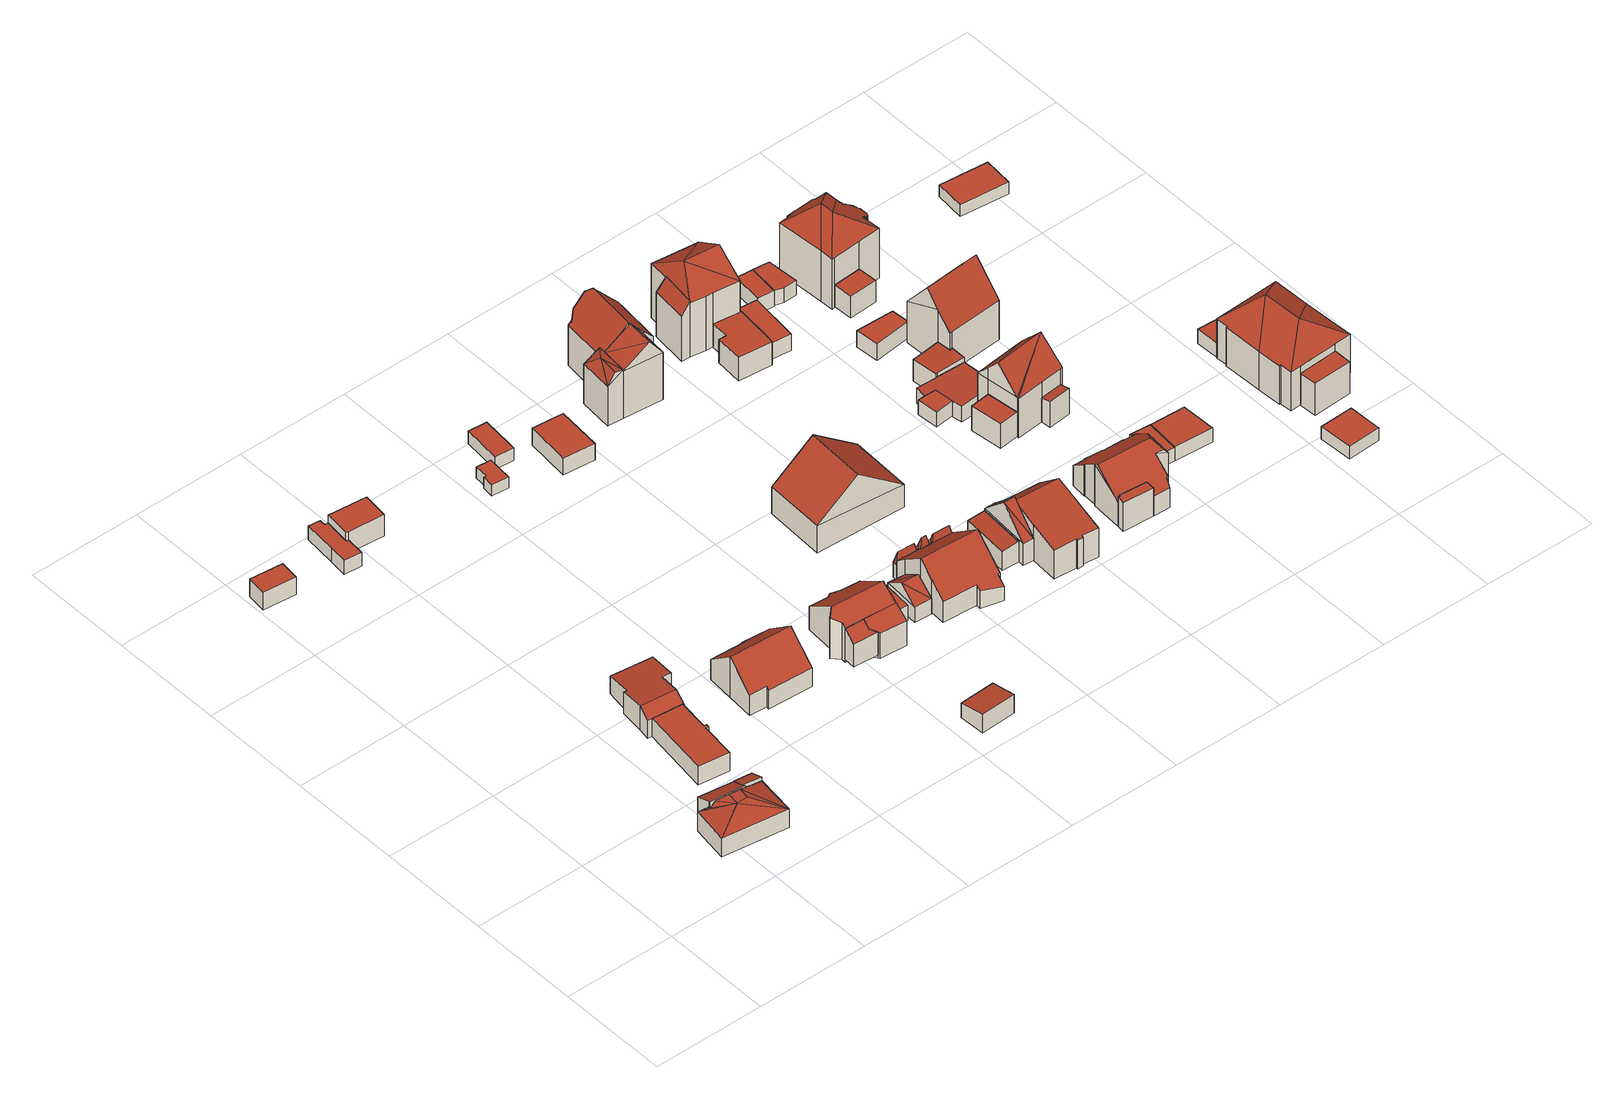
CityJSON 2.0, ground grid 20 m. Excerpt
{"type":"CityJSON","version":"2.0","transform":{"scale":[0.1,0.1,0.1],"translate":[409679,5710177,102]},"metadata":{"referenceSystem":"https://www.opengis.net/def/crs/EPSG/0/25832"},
"CityObjects":{
"building1":{"type":"Building","attributes":{"Gemeindeschluessel":"05978036","Geometrietyp2DReferenz":"3000","function":"31001_2460"},"children":["building1-1","building1-2","building1-3"]},
"building1-1":{"type":"BuildingPart","attributes":{"roofType":"2100","measuredHeight":4.41},"parents":["building1"],"geometry":[{"type":"MultiSurface","lod":"2","boundaries":[[[0,1,2,3,4]],[[5,0,4,6,7]],[[5,8,9,1,0]],[[4,3,10,6]],[[11,2,1,9]],[[11,10,3,2]],[[5,7,8]],[[7,6,10,11,9,8]]],"semantics":{"surfaces":[{"type":"WallSurface"},{"type":"RoofSurface"},{"type":"GroundSurface"},{"type":"ClosureSurface"}],"values":[0,0,1,2,0,3,0,3]}}]},
"building1-2":{"type":"BuildingPart","attributes":{"roofType":"2100","measuredHeight":4.92},"parents":["building1"],"geometry":[{"type":"MultiSurface","lod":"2","boundaries":[[[12,13,14,15,16]],[[13,7,6,14]],[[17,8,7,13,12,18,19]],[[20,21,15,14,6,10]],[[22,23,24,19,18]],[[22,21,20,24]],[[22,24,23]],[[12,16,22,18]],[[16,15,21,22]],[[9,8,17]],[[10,6,7,8,9,11]],[[24,11,9,17,19]],[[24,20,10,11]]],"semantics":{"surfaces":[{"type":"WallSurface"},{"type":"RoofSurface"},{"type":"GroundSurface"},{"type":"ClosureSurface"}],"values":[0,0,1,2,0,3,3,0,3,0,3,0,3]}}]},
"building1-3":{"type":"BuildingPart","attributes":{"roofType":"5000","measuredHeight":5.39},"parents":["building1"],"geometry":[{"type":"MultiSurface","lod":"2","boundaries":[[[25,26,27,28]],[[26,29,30,27]],[[29,16,15,30]],[[2,25,28,3]],[[16,29,22]],[[23,31,32]],[[22,31,23]],[[29,31,22]],[[31,29,26]],[[33,23,32]],[[33,11,23]],[[11,33,34]],[[23,11,24]],[[34,25,2]],[[33,25,34]],[[25,33,35]],[[31,25,35]],[[25,31,26]],[[35,33,32,31]],[[2,11,34]],[[28,27,30,15,21,20,10,3]],[[21,15,16,22]],[[20,21,22,24]],[[10,20,24,11]],[[3,10,11,2]],[[24,22,23]]],"semantics":{"surfaces":[{"type":"WallSurface"},{"type":"RoofSurface"},{"type":"GroundSurface"},{"type":"ClosureSurface"}],"values":[0,0,0,0,1,1,1,1,1,1,1,1,1,1,1,1,1,1,1,0,2,3,3,3,3,3]}}]},
"building2":{"type":"Building","attributes":{"Gemeindeschluessel":"05978036","Geometrietyp2DReferenz":"3000","function":"51009_1610","roofType":"1000","measuredHeight":3.51},"geometry":[{"type":"MultiSurface","lod":"2","boundaries":[[[36,37,38,39]],[[37,40,41,38]],[[40,42,43,41]],[[42,36,39,43]],[[42,40,37,36]],[[39,38,41,43]]],"semantics":{"surfaces":[{"type":"WallSurface"},{"type":"RoofSurface"},{"type":"GroundSurface"}],"values":[0,0,0,0,1,2]}}]},
"building3":{"type":"Building","attributes":{"Gemeindeschluessel":"05978036","Geometrietyp2DReferenz":"3000","function":"31001_2000","roofType":"1000","measuredHeight":3.6},"geometry":[{"type":"MultiSurface","lod":"2","boundaries":[[[44,45,46,47]],[[45,48,49,46]],[[48,50,51,49]],[[50,52,53,51]],[[52,54,55,53]],[[54,56,57,55]],[[56,58,59,57]],[[58,44,47,59]],[[58,56,54,52,50,48,45,44]],[[47,46,49,51,53,55,57,59]]],"semantics":{"surfaces":[{"type":"WallSurface"},{"type":"RoofSurface"},{"type":"GroundSurface"}],"values":[0,0,0,0,0,0,0,0,1,2]}}]},
"building4":{"type":"Building","attributes":{"Gemeindeschluessel":"05978036","Geometrietyp2DReferenz":"3000","function":"31001_2000","roofType":"3100","measuredHeight":4.8},"geometry":[{"type":"MultiSurface","lod":"2","boundaries":[[[60,61,62,55]],[[61,63,64,62]],[[63,65,66,64]],[[65,67,68,66]],[[67,69,70,68]],[[69,71,72,70]],[[71,73,74,72]],[[73,75,76,74]],[[75,77,78,76]],[[77,79,80,78]],[[79,81,57,80]],[[81,60,55,57]],[[77,75,73,71,69,67,65,63]],[[63,61,60,81,79,77]],[[55,62,64,66,68,70,72,74,76,78,80,57]]],"semantics":{"surfaces":[{"type":"WallSurface"},{"type":"RoofSurface"},{"type":"GroundSurface"}],"values":[0,0,0,0,0,0,0,0,0,0,0,0,1,1,2]}}]},
"building5":{"type":"Building","attributes":{"Gemeindeschluessel":"05978036","Geometrietyp2DReferenz":"3000","function":"31001_2460","roofType":"1000","measuredHeight":2.64},"geometry":[{"type":"MultiSurface","lod":"2","boundaries":[[[82,83,84,85]],[[83,86,87,84]],[[86,88,89,87]],[[88,90,91,89]],[[90,92,93,91]],[[92,94,95,93]],[[94,96,97,95]],[[96,98,99,97]],[[98,82,85,99]],[[98,96,94,92,90,88,86,83,82]],[[85,84,87,89,91,93,95,97,99]]],"semantics":{"surfaces":[{"type":"WallSurface"},{"type":"RoofSurface"},{"type":"GroundSurface"}],"values":[0,0,0,0,0,0,0,0,0,1,2]}}]},
"building6":{"type":"Building","attributes":{"Gemeindeschluessel":"05978036","Geometrietyp2DReferenz":"3000","function":"31001_1000","roofType":"1000","measuredHeight":4.27},"geometry":[{"type":"MultiSurface","lod":"2","boundaries":[[[100,101,102,103]],[[101,104,105,102]],[[104,106,107,105]],[[106,108,109,107]],[[108,100,103,109]],[[108,106,104,101,100]],[[103,102,105,107,109]]],"semantics":{"surfaces":[{"type":"WallSurface"},{"type":"RoofSurface"},{"type":"GroundSurface"}],"values":[0,0,0,0,0,1,2]}}]},
"building7":{"type":"Building","attributes":{"Gemeindeschluessel":"05978036","Geometrietyp2DReferenz":"3000","function":"31001_1000","roofType":"3100","measuredHeight":8.08},"geometry":[{"type":"MultiSurface","lod":"2","boundaries":[[[110,111,112,113]],[[111,114,115,112]],[[114,116,117,115]],[[116,118,119,117]],[[118,120,121,119]],[[120,122,123,121]],[[122,124,125,123]],[[124,126,127,125]],[[126,128,129,127]],[[128,110,113,129]],[[124,122,120,118,116,114]],[[114,111,110,128,126,124]],[[113,112,115,117,119,121,123,125,127,129]]],"semantics":{"surfaces":[{"type":"WallSurface"},{"type":"RoofSurface"},{"type":"GroundSurface"}],"values":[0,0,0,0,0,0,0,0,0,0,1,1,2]}}]},
"building8":{"type":"Building","attributes":{"Gemeindeschluessel":"05978036","Geometrietyp2DReferenz":"3000","function":"31001_2460","roofType":"2100","measuredHeight":3.69},"geometry":[{"type":"MultiSurface","lod":"2","boundaries":[[[130,131,132,133]],[[131,134,135,132]],[[134,136,137,135]],[[136,130,133,137]],[[136,134,131,130]],[[133,132,135,137]]],"semantics":{"surfaces":[{"type":"WallSurface"},{"type":"RoofSurface"},{"type":"GroundSurface"}],"values":[0,0,0,0,1,2]}}]},
"building9":{"type":"Building","attributes":{"Gemeindeschluessel":"05978036","Geometrietyp2DReferenz":"3000","function":"51009_1610","roofType":"2100","measuredHeight":6.07},"geometry":[{"type":"MultiSurface","lod":"2","boundaries":[[[138,139,140,141]],[[139,142,143,140]],[[142,144,145,143]],[[144,146,147,145]],[[146,148,149,147]],[[148,138,141,149]],[[148,146,144,142,139,138]],[[141,140,143,145,147,149]]],"semantics":{"surfaces":[{"type":"WallSurface"},{"type":"RoofSurface"},{"type":"GroundSurface"}],"values":[0,0,0,0,0,0,1,2]}}]},
"building10":{"type":"Building","attributes":{"Gemeindeschluessel":"05978036","Geometrietyp2DReferenz":"3000","function":"31001_1000"},"children":["building10-1","building10-2"]},
"building10-1":{"type":"BuildingPart","attributes":{"roofType":"2100","measuredHeight":7.92},"parents":["building10"],"geometry":[{"type":"MultiSurface","lod":"2","boundaries":[[[150,151,152,153]],[[151,154,155,152]],[[154,148,156,155]],[[148,146,157,156]],[[146,144,158,157]],[[144,142,159,158]],[[142,144,146,148,154,151,150,160,161,160]],[[162,163,162,153,152,155,156,157,158,159]],[[160,161,163,162]],[[150,153,162,160]],[[162,159,142,160]]],"semantics":{"surfaces":[{"type":"WallSurface"},{"type":"RoofSurface"},{"type":"GroundSurface"},{"type":"ClosureSurface"}],"values":[0,0,0,0,0,0,1,2,3,0,3]}}]},
"building10-2":{"type":"BuildingPart","attributes":{"roofType":"3100","measuredHeight":8.71},"parents":["building10"],"geometry":[{"type":"MultiSurface","lod":"2","boundaries":[[[139,164,159,142]],[[139,165,166,164]],[[165,167,168,166]],[[167,169,170,168]],[[169,171,172,170]],[[171,173,174,172]],[[173,175,176,174]],[[175,177,178,176]],[[177,179,180,178]],[[179,181,182,180]],[[181,183,184,182]],[[183,185,186,184]],[[185,187,163,186]],[[185,183,181,179,177,175,173,171,169]],[[169,167,165,139,142,160,188,187,185]],[[162,159,164,166,168,170,172,174,176,178,180,182,184,186,163]],[[142,159,162,160]],[[160,162,163,187,188]]],"semantics":{"surfaces":[{"type":"WallSurface"},{"type":"RoofSurface"},{"type":"GroundSurface"},{"type":"ClosureSurface"}],"values":[0,0,0,0,0,0,0,0,0,0,0,0,0,1,1,2,3,3]}}]},
"building11":{"type":"Building","attributes":{"Gemeindeschluessel":"05978036","Geometrietyp2DReferenz":"3000","function":"31001_9998","roofType":"1000","measuredHeight":2.21},"geometry":[{"type":"MultiSurface","lod":"2","boundaries":[[[189,190,191,192]],[[190,193,194,191]],[[193,195,196,194]],[[195,197,198,196]],[[197,199,200,198]],[[199,189,192,200]],[[199,197,195,193,190,189]],[[192,191,194,196,198,200]]],"semantics":{"surfaces":[{"type":"WallSurface"},{"type":"RoofSurface"},{"type":"GroundSurface"}],"values":[0,0,0,0,0,0,1,2]}}]},
"building12":{"type":"Building","attributes":{"Gemeindeschluessel":"05978036","Geometrietyp2DReferenz":"3000","function":"31001_2460","roofType":"1000","measuredHeight":2.57},"geometry":[{"type":"MultiSurface","lod":"2","boundaries":[[[201,202,203,204]],[[202,205,206,203]],[[205,207,208,206]],[[207,209,210,208]],[[209,201,204,210]],[[209,207,205,202,201]],[[204,203,206,208,210]]],"semantics":{"surfaces":[{"type":"WallSurface"},{"type":"RoofSurface"},{"type":"GroundSurface"}],"values":[0,0,0,0,0,1,2]}}]},
"building13":{"type":"Building","attributes":{"Gemeindeschluessel":"05978036","Geometrietyp2DReferenz":"3000","function":"31001_2460","roofType":"9999","measuredHeight":3},"geometry":[{"type":"MultiSurface","lod":"2","boundaries":[[[211,212,213,214,215]],[[215,214,216,217]],[[214,213,218,216]],[[213,212,219,218]],[[212,211,220,219]],[[211,215,217,220]],[[217,216,218,219,220]]],"semantics":{"surfaces":[{"type":"RoofSurface"},{"type":"WallSurface"},{"type":"GroundSurface"}],"values":[0,1,1,1,1,1,2]}}]},
"building14":{"type":"Building","attributes":{"Gemeindeschluessel":"05978036","Geometrietyp2DReferenz":"3000","function":"31001_2460","roofType":"5000","measuredHeight":5.41},"geometry":[{"type":"MultiSurface","lod":"2","boundaries":[[[221,222,223,224]],[[222,225,226,223]],[[225,227,228,226]],[[227,221,224,228]],[[222,229,225]],[[229,222,230]],[[230,227,229]],[[227,230,221]],[[227,225,229]],[[222,221,230]],[[224,223,226,228]]],"semantics":{"surfaces":[{"type":"WallSurface"},{"type":"RoofSurface"},{"type":"GroundSurface"}],"values":[0,0,0,0,1,1,1,1,0,0,2]}}]},
"building15":{"type":"Building","attributes":{"Gemeindeschluessel":"05978036","Geometrietyp2DReferenz":"3000","function":"31001_1000","roofType":"1000","measuredHeight":3.31},"geometry":[{"type":"MultiSurface","lod":"2","boundaries":[[[231,232,233,234]],[[232,235,236,233]],[[235,237,238,236]],[[237,231,234,238]],[[237,235,232,231]],[[234,233,236,238]]],"semantics":{"surfaces":[{"type":"WallSurface"},{"type":"RoofSurface"},{"type":"GroundSurface"}],"values":[0,0,0,0,1,2]}}]},
"building16":{"type":"Building","attributes":{"Gemeindeschluessel":"05978036","Geometrietyp2DReferenz":"3000","function":"31001_1000","roofType":"3100","measuredHeight":8.75},"geometry":[{"type":"MultiSurface","lod":"2","boundaries":[[[239,240,241,242]],[[240,243,244,241]],[[243,245,246,244]],[[245,247,248,246]],[[247,249,250,248]],[[249,251,252,250]],[[251,253,254,252]],[[253,255,256,254]],[[255,257,258,256]],[[257,259,260,258]],[[259,261,262,260]],[[261,263,264,262]],[[263,265,266,264]],[[265,267,268,266]],[[267,269,270,268]],[[269,271,272,270]],[[271,273,274,272]],[[273,275,276,274]],[[275,277,278,276]],[[277,239,242,278]],[[273,271,269,267,265,263,261,259,257]],[[257,255,253,251,249,247,245,243,240,239,277,275,273]],[[242,241,244,246,248,250,252,254,256,258,260,262,264,266,268,270,272,274,276,278]]],"semantics":{"surfaces":[{"type":"WallSurface"},{"type":"RoofSurface"},{"type":"GroundSurface"}],"values":[0,0,0,0,0,0,0,0,0,0,0,0,0,0,0,0,0,0,0,0,1,1,2]}}]},
"building17":{"type":"Building","attributes":{"Gemeindeschluessel":"05978036","Geometrietyp2DReferenz":"3000","function":"51009_1610","roofType":"5000","measuredHeight":5.59},"geometry":[{"type":"MultiSurface","lod":"2","boundaries":[[[279,280,281,282]],[[280,283,256,281]],[[283,284,254,256]],[[284,285,252,254]],[[285,286,250,252]],[[286,287,248,250]],[[287,288,246,248]],[[288,289,244,246]],[[289,290,241,244]],[[290,291,242,241]],[[291,292,278,242]],[[292,279,282,278]],[[293,294,292,291]],[[295,293,291,290]],[[296,295,290,289]],[[297,296,289,288]],[[298,297,288,287]],[[299,298,287,286]],[[300,299,286,285]],[[301,300,285,284]],[[302,301,284,283]],[[302,283,280]],[[294,293,295,296,297,298,299,300,301,302,280,279]],[[294,279,292]],[[282,281,256,254,252,250,248,246,244,241,242,278]]],"semantics":{"surfaces":[{"type":"WallSurface"},{"type":"RoofSurface"},{"type":"GroundSurface"}],"values":[0,0,0,0,0,0,0,0,0,0,0,0,1,1,1,1,1,1,1,1,1,1,1,1,2]}}]},
"building18":{"type":"Building","attributes":{"Gemeindeschluessel":"05978036","Geometrietyp2DReferenz":"3000","function":"31001_1000","roofType":"5000","measuredHeight":11.29},"geometry":[{"type":"MultiSurface","lod":"2","boundaries":[[[303,304,305,306]],[[304,307,308,305]],[[307,309,310,308]],[[309,311,312,310]],[[311,313,314,312]],[[313,303,306,314]],[[304,303,313,311,315,316]],[[316,315,309,307]],[[311,309,315]],[[307,304,316]],[[306,305,308,310,312,314]]],"semantics":{"surfaces":[{"type":"WallSurface"},{"type":"RoofSurface"},{"type":"GroundSurface"}],"values":[0,0,0,0,0,0,1,1,0,0,2]}}]},
"building19":{"type":"Building","attributes":{"Gemeindeschluessel":"05978036","Geometrietyp2DReferenz":"3000","function":"31001_2460","roofType":"2100","measuredHeight":4.09},"geometry":[{"type":"MultiSurface","lod":"2","boundaries":[[[317,318,319,320]],[[318,321,322,319]],[[321,323,324,322]],[[323,317,320,324]],[[323,321,318,317]],[[320,319,322,324]]],"semantics":{"surfaces":[{"type":"WallSurface"},{"type":"RoofSurface"},{"type":"GroundSurface"}],"values":[0,0,0,0,1,2]}}]},
"building20":{"type":"Building","attributes":{"Gemeindeschluessel":"05978036","Geometrietyp2DReferenz":"3000","function":"31001_1000"},"children":["building20-1","building20-2","building20-3"]},
"building20-1":{"type":"BuildingPart","attributes":{"roofType":"5000","measuredHeight":9.95},"parents":["building20"],"geometry":[{"type":"MultiSurface","lod":"2","boundaries":[[[325,326,327,328]],[[326,329,330,331,327]],[[332,325,328,333,334]],[[329,326,335]],[[325,332,336]],[[325,335,326]],[[335,325,336]],[[335,332,329]],[[332,335,336]],[[328,327,331,337,333]],[[334,338,339,330,329,332]],[[334,333,337,339,338]],[[339,337,331,330]]],"semantics":{"surfaces":[{"type":"WallSurface"},{"type":"RoofSurface"},{"type":"GroundSurface"},{"type":"ClosureSurface"}],"values":[0,0,0,1,0,1,1,1,1,2,0,3,3]}}]},
"building20-2":{"type":"BuildingPart","attributes":{"roofType":"3100","measuredHeight":12.69},"parents":["building20"],"geometry":[{"type":"MultiSurface","lod":"2","boundaries":[[[340,341,342,343]],[[341,334,333,342]],[[334,341,344]],[[344,340,345,346]],[[340,344,341]],[[338,344,346,347,348,349]],[[344,338,334]],[[343,342,333,337,350]],[[337,333,334,338,339]],[[351,339,338]],[[343,350,352,340]],[[350,337,339,351,352]],[[346,345,347]],[[349,351,338]],[[347,345,340,352,348]],[[348,352,351,349]]],"semantics":{"surfaces":[{"type":"WallSurface"},{"type":"RoofSurface"},{"type":"GroundSurface"},{"type":"ClosureSurface"}],"values":[0,0,0,1,1,1,1,2,3,0,3,3,0,0,3,3]}}]},
"building20-3":{"type":"BuildingPart","attributes":{"roofType":"3100","measuredHeight":12.94},"parents":["building20"],"geometry":[{"type":"MultiSurface","lod":"2","boundaries":[[[353,354,355,356]],[[354,357,340,343,355]],[[330,358,359,331]],[[358,360,361,359]],[[360,362,363,361]],[[362,364,365,363]],[[364,366,367,365]],[[366,368,369,367]],[[368,370,371,369]],[[370,353,356,371]],[[366,364,362,360,358,330,339,351,349,372]],[[372,347,345,357,354,353,370,368,366]],[[356,355,343,350,337,331,359,361,363,365,367,369,371]],[[348,347,372]],[[345,340,357]],[[350,343,340,352]],[[352,340,345,347,348]],[[349,348,372]],[[350,352,351,339,337]],[[351,352,348,349]],[[337,339,330,331]]],"semantics":{"surfaces":[{"type":"WallSurface"},{"type":"RoofSurface"},{"type":"GroundSurface"},{"type":"ClosureSurface"}],"values":[0,0,0,0,0,0,0,0,0,0,1,1,2,0,0,3,3,0,3,3,3]}}]},
"building21":{"type":"Building","attributes":{"Gemeindeschluessel":"05978036","Geometrietyp2DReferenz":"3000","function":"31001_1000"},"children":["building21-1","building21-2"]},
"building21-1":{"type":"BuildingPart","attributes":{"roofType":"3100","measuredHeight":9},"parents":["building21"],"geometry":[{"type":"MultiSurface","lod":"2","boundaries":[[[373,374,375,376,377]],[[378,379,380,381]],[[379,373,377,380]],[[373,379,382]],[[373,383,374]],[[383,373,382]],[[382,378,384,383]],[[378,382,379]],[[377,376,385,381,380]],[[375,374,386]],[[381,385,387,378]],[[385,376,375,386,387]],[[374,383,384,388,386]],[[387,388,384,378]],[[386,388,387]]],"semantics":{"surfaces":[{"type":"WallSurface"},{"type":"RoofSurface"},{"type":"GroundSurface"},{"type":"ClosureSurface"}],"values":[0,0,0,0,1,1,1,1,2,0,3,3,0,3,3]}}]},
"building21-2":{"type":"BuildingPart","attributes":{"roofType":"3100","measuredHeight":8.35},"parents":["building21"],"geometry":[{"type":"MultiSurface","lod":"2","boundaries":[[[389,390,391,392]],[[390,393,394,391]],[[393,395,396,394]],[[395,397,378,381,396]],[[375,398,399,376]],[[398,400,401,399]],[[400,402,403,401]],[[402,404,405,403]],[[404,389,392,405]],[[400,398,375,386,388]],[[388,384,397,395,393,390,389,404,402,400]],[[392,391,394,396,381,385,376,399,401,403,405]],[[384,378,397]],[[385,381,378,387]],[[387,378,384,388]],[[385,387,386,375,376]],[[386,387,388]]],"semantics":{"surfaces":[{"type":"WallSurface"},{"type":"RoofSurface"},{"type":"GroundSurface"},{"type":"ClosureSurface"}],"values":[0,0,0,0,0,0,0,0,0,1,1,2,0,3,3,3,3]}}]},
"building22":{"type":"Building","attributes":{"Gemeindeschluessel":"05978036","Geometrietyp2DReferenz":"3000","function":"51009_1610","roofType":"2100","measuredHeight":5.99},"geometry":[{"type":"MultiSurface","lod":"2","boundaries":[[[406,407,408,409]],[[407,410,411,408]],[[410,412,413,411]],[[412,414,415,413]],[[414,416,417,415]],[[416,406,409,417]],[[416,414,412,410,407,406]],[[409,408,411,413,415,417]]],"semantics":{"surfaces":[{"type":"WallSurface"},{"type":"RoofSurface"},{"type":"GroundSurface"}],"values":[0,0,0,0,0,0,1,2]}}]},
"building23":{"type":"Building","attributes":{"Gemeindeschluessel":"05978036","Geometrietyp2DReferenz":"3000","function":"31001_1000"},"children":["building23-1","building23-2","building23-3"]},
"building23-1":{"type":"BuildingPart","attributes":{"roofType":"5000","measuredHeight":14.03},"parents":["building23"],"geometry":[{"type":"MultiSurface","lod":"2","boundaries":[[[418,419,420,421,422]],[[419,423,424,420]],[[425,426,427,428]],[[426,429,430,427]],[[429,431,432,430]],[[431,433,434,435,432]],[[426,425,423,436]],[[436,433,437,438]],[[433,436,423,419,418]],[[429,436,438]],[[436,429,426]],[[431,437,433]],[[429,438,437,431]],[[421,420,424,428,427,430,432,435]],[[428,424,423,425]],[[422,434,433,418]],[[422,421,435,434]]],"semantics":{"surfaces":[{"type":"WallSurface"},{"type":"RoofSurface"},{"type":"GroundSurface"},{"type":"ClosureSurface"}],"values":[0,0,0,0,0,0,1,1,1,1,1,0,0,2,3,0,3]}}]},
"building23-2":{"type":"BuildingPart","attributes":{"roofType":"2100","measuredHeight":11.02},"parents":["building23"],"geometry":[{"type":"MultiSurface","lod":"2","boundaries":[[[439,440,425,428,441]],[[442,443,444,424,423]],[[443,439,441,444]],[[443,442,440,439]],[[441,428,424,444]],[[423,425,440,442]],[[423,424,428,425]]],"semantics":{"surfaces":[{"type":"WallSurface"},{"type":"RoofSurface"},{"type":"GroundSurface"},{"type":"ClosureSurface"}],"values":[0,0,0,1,2,0,3]}}]},
"building23-3":{"type":"BuildingPart","attributes":{"roofType":"1000","measuredHeight":4.68},"parents":["building23"],"geometry":[{"type":"MultiSurface","lod":"2","boundaries":[[[445,446,447,448]],[[446,422,421,447]],[[434,449,450,435]],[[449,451,452,450]],[[451,453,454,452]],[[453,455,456,454]],[[455,445,448,456]],[[455,453,451,449,434,422,446,445]],[[448,447,421,435,450,452,454,456]],[[435,421,422,434]]],"semantics":{"surfaces":[{"type":"WallSurface"},{"type":"RoofSurface"},{"type":"GroundSurface"},{"type":"ClosureSurface"}],"values":[0,0,0,0,0,0,0,1,2,3]}}]},
"building24":{"type":"Building","attributes":{"Gemeindeschluessel":"05978036","Geometrietyp2DReferenz":"3000","function":"51009_1610","roofType":"2100","measuredHeight":3.02},"geometry":[{"type":"MultiSurface","lod":"2","boundaries":[[[457,458,459,460]],[[458,461,462,459]],[[461,463,464,462]],[[463,465,466,464]],[[465,457,460,466]],[[465,463,461,458,457]],[[460,459,462,464,466]]],"semantics":{"surfaces":[{"type":"WallSurface"},{"type":"RoofSurface"},{"type":"GroundSurface"}],"values":[0,0,0,0,0,1,2]}}]},
"building25":{"type":"Building","attributes":{"Gemeindeschluessel":"05978036","Geometrietyp2DReferenz":"3000","function":"31001_1000","roofType":"5000","measuredHeight":8.71},"geometry":[{"type":"MultiSurface","lod":"2","boundaries":[[[467,468,469,470]],[[468,471,472,469]],[[471,473,474,472]],[[473,475,476,474]],[[475,477,417,476]],[[477,478,415,417]],[[478,479,413,415]],[[479,480,411,413]],[[480,481,408,411]],[[481,482,483,408]],[[482,484,485,483]],[[484,486,487,485]],[[486,488,489,487]],[[488,490,491,489]],[[490,492,493,491]],[[492,494,495,493]],[[494,496,497,495]],[[496,498,499,497]],[[498,500,501,499]],[[500,502,503,501]],[[502,504,505,503]],[[504,506,507,505]],[[506,508,509,507]],[[508,467,470,509]],[[467,510,511,512]],[[510,508,506,504,502,500,498,496,494,492,490,488,486,484,482,513,511]],[[473,471,468,512,511,513,481,480,479,478,477,475]],[[468,467,512]],[[482,481,513]],[[467,508,510]],[[470,469,472,474,476,417,415,413,411,408,483,485,487,489,491,493,495,497,499,501,503,505,507,509]]],"semantics":{"surfaces":[{"type":"WallSurface"},{"type":"RoofSurface"},{"type":"GroundSurface"}],"values":[0,0,0,0,0,0,0,0,0,0,0,0,0,0,0,0,0,0,0,0,0,0,0,0,1,1,1,0,0,0,2]}}]},
"building26":{"type":"Building","attributes":{"Gemeindeschluessel":"05978036","Geometrietyp2DReferenz":"3000","function":"31001_1000","roofType":"1000","measuredHeight":4.89},"geometry":[{"type":"MultiSurface","lod":"2","boundaries":[[[514,515,516,517]],[[515,518,519,516]],[[518,520,521,519]],[[520,514,517,521]],[[520,518,515,514]],[[517,516,519,521]]],"semantics":{"surfaces":[{"type":"WallSurface"},{"type":"RoofSurface"},{"type":"GroundSurface"}],"values":[0,0,0,0,1,2]}}]},
"building27":{"type":"Building","attributes":{"Gemeindeschluessel":"05978036","Geometrietyp2DReferenz":"3000","function":"31001_2460","roofType":"1000","measuredHeight":3.15},"geometry":[{"type":"MultiSurface","lod":"2","boundaries":[[[522,523,524,525]],[[523,526,527,524]],[[526,528,529,527]],[[528,530,531,529]],[[530,532,533,531]],[[532,534,535,533]],[[534,536,537,535]],[[536,522,525,537]],[[536,534,532,530,528,526,523,522]],[[525,524,527,529,531,533,535,537]]],"semantics":{"surfaces":[{"type":"WallSurface"},{"type":"RoofSurface"},{"type":"GroundSurface"}],"values":[0,0,0,0,0,0,0,0,1,2]}}]},
"building28":{"type":"Building","attributes":{"Gemeindeschluessel":"05978036","Geometrietyp2DReferenz":"3000","function":"31001_9998","roofType":"2100","measuredHeight":3.46},"geometry":[{"type":"MultiSurface","lod":"2","boundaries":[[[463,461,538,539]],[[461,540,541,538]],[[540,542,543,541]],[[542,544,545,543]],[[544,546,547,545]],[[546,548,549,547]],[[548,550,551,549]],[[550,552,553,551]],[[552,465,554,553]],[[465,463,539,554]],[[465,552,550,548,546,544,542,540,461,463]],[[539,538,541,543,545,547,549,551,553,554]]],"semantics":{"surfaces":[{"type":"WallSurface"},{"type":"RoofSurface"},{"type":"GroundSurface"}],"values":[0,0,0,0,0,0,0,0,0,0,1,2]}}]},
"building29":{"type":"Building","attributes":{"Gemeindeschluessel":"05978036","Geometrietyp2DReferenz":"3000","function":"31001_1000","roofType":"2100","measuredHeight":4.69},"geometry":[{"type":"MultiSurface","lod":"2","boundaries":[[[555,556,557,558]],[[556,559,560,557]],[[559,561,562,560]],[[561,563,564,562]],[[563,565,566,564]],[[565,567,568,566]],[[567,555,558,568]],[[567,565,563,561,559,556,555]],[[558,557,560,562,564,566,568]]],"semantics":{"surfaces":[{"type":"WallSurface"},{"type":"RoofSurface"},{"type":"GroundSurface"}],"values":[0,0,0,0,0,0,0,1,2]}}]},
"building30":{"type":"Building","attributes":{"Gemeindeschluessel":"05978036","Geometrietyp2DReferenz":"3000","function":"31001_1000"},"children":["building30-1","building30-2"]},
"building30-1":{"type":"BuildingPart","attributes":{"roofType":"2100","measuredHeight":5.04},"parents":["building30"],"geometry":[{"type":"MultiSurface","lod":"2","boundaries":[[[569,570,571,572]],[[570,573,574,571]],[[573,575,576,574]],[[575,573,570,569]],[[572,571,574,576]],[[572,576,575,569]]],"semantics":{"surfaces":[{"type":"WallSurface"},{"type":"RoofSurface"},{"type":"GroundSurface"},{"type":"ClosureSurface"}],"values":[0,0,0,1,2,3]}}]},
"building30-2":{"type":"BuildingPart","attributes":{"roofType":"5000","measuredHeight":12.2},"parents":["building30"],"geometry":[{"type":"MultiSurface","lod":"2","boundaries":[[[577,578,579,580]],[[578,581,551,579]],[[581,582,549,551]],[[582,583,584,549]],[[583,585,586,584]],[[585,587,569,572,586]],[[588,589,590,576,575]],[[589,577,580,590]],[[591,592,577]],[[591,577,589]],[[589,588,587,585,591]],[[592,591,583]],[[583,582,581,593,592]],[[577,592,593,578]],[[578,593,581]],[[583,591,585]],[[580,579,551,549,584,586,572,576,590]],[[575,569,587,588]],[[575,576,572,569]]],"semantics":{"surfaces":[{"type":"WallSurface"},{"type":"RoofSurface"},{"type":"GroundSurface"},{"type":"ClosureSurface"}],"values":[0,0,0,0,0,0,0,0,1,1,1,1,1,0,0,0,2,0,3]}}]},
"building31":{"type":"Building","attributes":{"Gemeindeschluessel":"05978036","Geometrietyp2DReferenz":"3000","function":"31001_2460","roofType":"1000","measuredHeight":3.15},"geometry":[{"type":"MultiSurface","lod":"2","boundaries":[[[594,595,596,597]],[[595,598,599,596]],[[598,600,601,599]],[[600,594,597,601]],[[600,598,595,594]],[[597,596,599,601]]],"semantics":{"surfaces":[{"type":"WallSurface"},{"type":"RoofSurface"},{"type":"GroundSurface"}],"values":[0,0,0,0,1,2]}}]},
"building32":{"type":"Building","attributes":{"Gemeindeschluessel":"05978036","Geometrietyp2DReferenz":"3000","function":"31001_2460","roofType":"1000","measuredHeight":2.77},"geometry":[{"type":"MultiSurface","lod":"2","boundaries":[[[602,603,604,605]],[[603,606,607,604]],[[606,608,609,607]],[[608,610,611,609]],[[610,612,613,611]],[[612,614,615,613]],[[614,602,605,615]],[[614,612,610,608,606,603,602]],[[605,604,607,609,611,613,615]]],"semantics":{"surfaces":[{"type":"WallSurface"},{"type":"RoofSurface"},{"type":"GroundSurface"}],"values":[0,0,0,0,0,0,0,1,2]}}]},
"building33":{"type":"Building","attributes":{"Gemeindeschluessel":"05978036","Geometrietyp2DReferenz":"3000","function":"31001_2460","roofType":"1000","measuredHeight":3.25},"geometry":[{"type":"MultiSurface","lod":"2","boundaries":[[[616,617,618,619]],[[617,620,621,618]],[[620,622,623,621]],[[622,616,619,623]],[[622,620,617,616]],[[619,618,621,623]]],"semantics":{"surfaces":[{"type":"WallSurface"},{"type":"RoofSurface"},{"type":"GroundSurface"}],"values":[0,0,0,0,1,2]}}]},
"building34":{"type":"Building","attributes":{"Gemeindeschluessel":"05978036","Geometrietyp2DReferenz":"3000","function":"51009_1611","roofType":"1000","measuredHeight":2.89},"geometry":[{"type":"MultiSurface","lod":"2","boundaries":[[[598,595,624,625]],[[595,626,627,624]],[[626,628,629,627]],[[628,630,631,629]],[[630,598,625,631]],[[630,628,626,595,598]],[[625,624,627,629,631]]],"semantics":{"surfaces":[{"type":"WallSurface"},{"type":"RoofSurface"},{"type":"GroundSurface"}],"values":[0,0,0,0,0,1,2]}}]},
"building35":{"type":"Building","attributes":{"Gemeindeschluessel":"05978036","Geometrietyp2DReferenz":"3000","function":"31001_2460","roofType":"1000","measuredHeight":2.81},"geometry":[{"type":"MultiSurface","lod":"2","boundaries":[[[632,633,613,615]],[[633,634,635,613]],[[634,636,637,635]],[[636,632,615,637]],[[636,634,633,632]],[[615,613,635,637]]],"semantics":{"surfaces":[{"type":"WallSurface"},{"type":"RoofSurface"},{"type":"GroundSurface"}],"values":[0,0,0,0,1,2]}}]},
"building36":{"type":"Building","attributes":{"Gemeindeschluessel":"05978036","Geometrietyp2DReferenz":"3000","function":"31001_2460","roofType":"1000","measuredHeight":4.26},"geometry":[{"type":"MultiSurface","lod":"2","boundaries":[[[638,639,640,641]],[[639,642,643,640]],[[642,644,645,643]],[[644,638,641,645]],[[644,642,639,638]],[[641,640,643,645]]],"semantics":{"surfaces":[{"type":"WallSurface"},{"type":"RoofSurface"},{"type":"GroundSurface"}],"values":[0,0,0,0,1,2]}}]},
"building37":{"type":"Building","attributes":{"Gemeindeschluessel":"05978036","Geometrietyp2DReferenz":"3000","function":"31001_1000","roofType":"5000","measuredHeight":13.82},"geometry":[{"type":"MultiSurface","lod":"2","boundaries":[[[646,647,648,649]],[[647,650,651,648]],[[650,652,653,651]],[[652,654,655,653]],[[654,656,657,655]],[[656,646,649,657]],[[658,659,650,647]],[[654,652,659,658,646,656]],[[647,646,658]],[[652,650,659]],[[649,648,651,653,655,657]]],"semantics":{"surfaces":[{"type":"WallSurface"},{"type":"RoofSurface"},{"type":"GroundSurface"}],"values":[0,0,0,0,0,0,1,1,0,0,2]}}]},
"building38":{"type":"Building","attributes":{"Gemeindeschluessel":"05978036","Geometrietyp2DReferenz":"3000","function":"31001_1000","roofType":"3200","measuredHeight":13.26},"geometry":[{"type":"MultiSurface","lod":"2","boundaries":[[[660,661,662,663]],[[661,664,665,662]],[[664,666,667,665]],[[666,668,669,667]],[[668,670,671,669]],[[670,672,673,671]],[[672,674,675,673]],[[674,676,677,675]],[[676,678,679,677]],[[678,680,681,679]],[[680,682,683,681]],[[682,684,685,683]],[[684,686,687,685]],[[686,688,689,687]],[[688,690,691,689]],[[690,692,693,691]],[[692,694,695,693]],[[694,696,697,695]],[[696,698,699,697]],[[698,700,701,699]],[[700,702,703,701]],[[702,704,705,703]],[[704,706,707,705]],[[706,708,709,707]],[[708,710,711,709]],[[710,712,713,711]],[[712,714,715,713]],[[714,716,717,715]],[[716,718,719,717]],[[718,720,721,719]],[[720,722,723,721]],[[722,724,725,723]],[[724,726,727,725]],[[726,728,729,727]],[[728,730,731,729]],[[730,732,733,731]],[[732,734,735,733]],[[734,736,737,735]],[[736,738,739,737]],[[738,740,741,739]],[[740,742,743,741]],[[742,744,745,743]],[[744,660,663,745]],[[740,738,736,734,732,730,746]],[[726,724,722,720,747]],[[728,726,747,746]],[[730,728,746]],[[720,718,716,714,712,710,708,706,704,702,700,698,696,694,692,690,688,686,684,682,680,678,676,674,672,670,668,666,664,661,660,744,742,747]],[[742,740,746,747]],[[663,662,665,667,669,671,673,675,677,679,681,683,685,687,689,691,693,695,697,699,701,703,705,707,709,711,713,715,717,719,721,723,725,727,729,731,733,735,737,739,741,743,745]]],"semantics":{"surfaces":[{"type":"WallSurface"},{"type":"RoofSurface"},{"type":"GroundSurface"}],"values":[0,0,0,0,0,0,0,0,0,0,0,0,0,0,0,0,0,0,0,0,0,0,0,0,0,0,0,0,0,0,0,0,0,0,0,0,0,0,0,0,0,0,0,1,1,1,1,1,1,2]}}]},
"building39":{"type":"Building","attributes":{"Gemeindeschluessel":"05978036","Geometrietyp2DReferenz":"3000","function":"31001_2460","roofType":"1000","measuredHeight":2.58},"geometry":[{"type":"MultiSurface","lod":"2","boundaries":[[[748,749,750,751]],[[749,752,753,750]],[[752,754,755,753]],[[754,748,751,755]],[[754,752,749,748]],[[751,750,753,755]]],"semantics":{"surfaces":[{"type":"WallSurface"},{"type":"RoofSurface"},{"type":"GroundSurface"}],"values":[0,0,0,0,1,2]}}]},
"building40":{"type":"Building","attributes":{"Gemeindeschluessel":"05978036","Geometrietyp2DReferenz":"3000","function":"31001_1000"},"children":["building40-1","building40-2"]},
"building40-1":{"type":"BuildingPart","attributes":{"roofType":"3200","measuredHeight":11.56},"parents":["building40"],"geometry":[{"type":"MultiSurface","lod":"2","boundaries":[[[756,757,758,759]],[[757,760,761,758]],[[760,762,763,761]],[[762,764,765,763]],[[764,766,767,765]],[[766,768,769,767]],[[768,770,769]],[[771,772,773]],[[771,774,775,772]],[[774,776,777,775]],[[776,778,779,777]],[[778,780,781,779]],[[780,782,783,781]],[[782,784,785,783]],[[784,756,759,785]],[[774,771,768,766,786]],[[762,760,757,756,787]],[[766,764,786]],[[764,762,787,786]],[[780,778,776,774,786,787]],[[756,784,782,780,787]],[[759,758,761,763,765,767,769,772,775,777,779,781,783,785]],[[773,770,768,771]],[[773,772,769,770]]],"semantics":{"surfaces":[{"type":"WallSurface"},{"type":"RoofSurface"},{"type":"GroundSurface"},{"type":"ClosureSurface"}],"values":[0,0,0,0,0,0,0,0,0,0,0,0,0,0,0,1,1,1,1,1,1,2,0,3]}}]},
"building40-2":{"type":"BuildingPart","attributes":{"roofType":"1000","measuredHeight":6.31},"parents":["building40"],"geometry":[{"type":"MultiSurface","lod":"2","boundaries":[[[770,788,789,769]],[[788,790,791,789]],[[790,773,772,791]],[[773,790,788,770]],[[769,789,791,772]],[[769,772,773,770]]],"semantics":{"surfaces":[{"type":"WallSurface"},{"type":"RoofSurface"},{"type":"GroundSurface"},{"type":"ClosureSurface"}],"values":[0,0,0,1,2,3]}}]},
"building41":{"type":"Building","attributes":{"Gemeindeschluessel":"05978036","Geometrietyp2DReferenz":"3000","function":"31001_2460","roofType":"1000","measuredHeight":2.79},"geometry":[{"type":"MultiSurface","lod":"2","boundaries":[[[792,793,794,758]],[[793,795,796,794]],[[795,797,761,796]],[[797,792,758,761]],[[797,795,793,792]],[[758,794,796,761]]],"semantics":{"surfaces":[{"type":"WallSurface"},{"type":"RoofSurface"},{"type":"GroundSurface"}],"values":[0,0,0,0,1,2]}}]},
"building42":{"type":"Building","attributes":{"Gemeindeschluessel":"05978036","Geometrietyp2DReferenz":"3000","function":"31001_2460","roofType":"1000","measuredHeight":2.23},"geometry":[{"type":"MultiSurface","lod":"2","boundaries":[[[798,799,800,801]],[[799,802,803,800]],[[802,804,805,803]],[[804,798,801,805]],[[804,802,799,798]],[[801,800,803,805]]],"semantics":{"surfaces":[{"type":"WallSurface"},{"type":"RoofSurface"},{"type":"GroundSurface"}],"values":[0,0,0,0,1,2]}}]}
},
"vertices":[
[271,136,74],[271,113,83],[271,113,76],[271,113,39],[271,136,39],[240,140,74],[240,140,39],[240,140,73],[238,126,80],[237,118,83],[237,118,39],[237,118,76],
[175,120,87],[179,149,73],[179,149,39],[175,120,39],[175,120,76],[237,118,84],[175,117,88],[237,111,87],[237,111,39],[175,117,39],[175,117,76],[184,117,84],[237,111,76],
[261,40,76],[145,56,76],[145,56,39],[261,40,39],[155,122,76],[155,122,39],[200,85,92],[203,108,92],[223,105,93],[271,113,74],[220,85,93],
[9,956,45],[67,950,45],[67,950,10],[9,956,10],[63,915,45],[63,915,10],[5,921,45],[5,921,10],
[292,261,71],[291,255,71],[291,255,35],[292,261,35],[286,256,71],[286,256,35],[278,193,71],[278,193,35],[223,200,71],[223,200,35],[240,323,71],[240,323,35],[294,317,71],[294,317,35],[287,261,71],[287,261,35],
[240,323,70],[233,324,70],[233,324,35],[236,345,83],[236,345,35],[241,388,77],[241,388,35],[247,388,77],[247,388,35],[254,433,70],[254,433,35],[328,424,70],[328,424,35],[321,374,77],[321,374,35],[305,376,77],[305,376,35],[299,337,83],[299,337,35],[296,316,70],[296,316,35],[294,317,70],
[147,905,34],[150,937,34],[150,937,7],[147,905,7],[156,996,34],[156,996,7],[177,994,34],[177,994,7],[176,983,34],[176,983,7],[182,982,34],[182,982,7],[177,936,34],[177,936,7],[181,935,34],[181,935,7],[178,902,34],[178,902,7],
[177,936,50],[182,982,50],[182,982,8],[177,936,8],[250,975,50],[250,975,8],[245,929,50],[245,929,8],[181,935,50],[181,935,8],
[444,359,74],[494,355,74],[494,355,38],[444,359,38],[490,303,119],[490,303,38],[486,250,75],[486,250,38],[406,255,74],[406,255,38],[407,260,78],[407,260,38],[376,262,78],[376,262,38],[379,310,119],[379,310,38],[383,358,78],[383,358,38],[444,354,79],[444,354,38],
[602,3,85],[600,49,77],[600,49,48],[602,3,48],[663,51,78],[663,51,48],[665,6,85],[665,6,48],
[560,243,82],[561,264,98],[561,264,37],[560,243,37],[595,262,98],[595,262,37],[594,249,88],[594,249,37],[595,249,88],[595,249,37],[604,240,82],[604,240,37],
[653,233,80],[606,237,80],[606,237,31],[653,233,31],[606,238,81],[606,238,31],[604,240,31],[595,249,31],[594,249,31],[595,262,31],[654,258,98],[655,274,110],[654,258,31],[655,274,31],
[561,264,31],[562,272,103],[562,272,31],[550,285,111],[550,285,31],[562,296,118],[562,296,31],[564,297,117],[564,297,31],[568,352,77],[568,352,31],[602,349,77],[602,349,31],[615,361,68],[615,361,31],[626,348,77],[626,348,31],[660,345,77],[660,345,31],[659,335,84],[659,335,31],[656,289,118],[656,289,31],[655,274,108],[654,261,100],
[416,887,36],[418,908,36],[418,908,14],[416,887,14],[422,907,36],[422,907,14],[424,931,36],[424,931,14],[450,929,36],[450,929,14],[446,884,36],[446,884,14],
[458,928,38],[464,996,38],[464,996,13],[458,928,13],[497,993,38],[497,993,13],[492,938,38],[492,938,13],[491,925,38],[491,925,13],
[689,272,62],[693,322,62],[694,333,62],[659,335,62],[655,274,62],[659,335,32],[655,274,32],[694,333,32],[693,322,32],[689,272,32],
[688,256,70],[693,322,70],[693,322,40],[688,256,40],[724,319,70],[724,319,40],[719,254,70],[719,254,40],[721,286,94],[691,288,94],
[534,934,45],[589,929,45],[589,929,12],[534,934,12],[582,849,45],[582,849,12],[526,855,45],[526,855,12],
[764,337,82],[764,341,79],[764,341,43],[764,337,43],[767,341,79],[767,341,43],[767,334,84],[767,334,43],[786,333,84],[786,333,43],[787,339,79],[787,339,43],[790,339,79],[790,339,43],[790,335,82],[790,335,43],[828,332,82],[828,332,43],[825,274,130],[825,274,43],[821,219,84],[821,219,43],[817,219,84],[817,219,43],[816,204,71],[816,204,43],[778,214,78],[778,214,43],[779,222,84],[779,222,43],[717,226,84],[717,226,43],[719,254,107],[719,254,43],[721,281,130],[721,281,43],[724,319,99],[724,319,43],[725,339,82],[725,339,43],
[726,348,73],[829,341,73],[829,341,43],[726,348,43],[828,332,73],[790,335,73],[790,339,73],[787,339,73],[786,333,73],[767,334,73],[767,341,73],[764,341,73],[764,337,73],[725,339,73],[760,341,94],[730,343,94],[762,343,84],[769,343,84],[772,339,99],[781,339,99],[785,342,84],[792,341,84],[794,339,94],[824,337,94],
[845,567,83],[841,457,82],[841,457,37],[845,567,37],[680,465,90],[680,465,37],[685,573,90],[685,573,37],[762,569,148],[762,569,37],[763,571,148],[763,571,37],[761,569,150],[756,461,150],
[883,250,88],[853,252,84],[853,252,47],[883,250,47],[859,336,84],[859,336,47],[889,333,88],[889,333,47],
[643,892,91],[649,952,91],[649,952,13],[643,892,13],[677,949,109],[677,949,92],[677,949,13],[671,890,109],[671,890,13],[671,890,106],[661,928,112],[657,891,112],[676,939,13],[676,939,106],[676,939,92],
[747,932,106],[742,883,106],[742,883,13],[747,932,13],[718,885,140],[728,934,133],[723,934,140],[723,934,139],[720,934,137],[709,936,130],[720,934,13],[689,938,106],[720,934,106],
[772,1007,92],[764,930,92],[764,930,13],[772,1007,13],[747,932,111],[686,1030,92],[686,1030,13],[692,1029,99],[692,1029,13],[702,1038,109],[702,1038,13],[723,1036,133],[723,1036,13],[730,1026,142],[730,1026,13],[730,1025,141],[730,1025,13],[773,1021,92],[773,1021,13],[720,934,142],
[889,333,92],[908,332,92],[908,332,88],[908,332,49],[889,333,49],[901,237,92],[882,238,92],[882,238,49],[901,237,49],[886,286,139],[905,284,139],[904,275,130],[905,284,49],[908,328,92],[905,284,92],[905,284,133],
[948,180,105],[938,181,105],[938,181,49],[948,180,49],[938,184,106],[938,184,49],[898,187,105],[898,187,49],[901,237,119],[988,326,88],[988,326,49],[985,278,133],[985,278,49],[978,181,106],[978,181,49],[949,184,106],[949,184,49],
[1039,197,108],[1040,209,112],[1040,209,52],[1039,197,52],[1043,208,112],[1043,208,52],[1043,210,112],[1043,210,52],[1092,206,112],[1092,206,52],[1094,193,108],[1094,193,52],
[869,919,123],[857,920,123],[857,920,16],[869,919,16],[869,919,62],[830,924,123],[830,924,16],[838,988,123],[842,1026,123],[842,1026,16],[838,988,16],[925,1016,123],[925,1016,16],[918,934,123],[918,934,16],[916,913,123],[916,913,62],[916,913,16],[858,972,156],[918,934,136],[921,965,156],
[821,990,104],[838,988,126],[821,990,16],[830,924,126],[814,925,104],[814,925,16],
[854,888,62],[867,887,62],[867,887,16],[854,888,16],[918,913,62],[918,913,16],[911,844,62],[911,844,16],[909,833,62],[909,833,16],[850,839,62],[850,839,16],
[989,557,67],[986,595,67],[986,595,38],[989,557,38],[998,595,67],[998,595,38],[1019,594,68],[1019,594,38],[1022,560,68],[1022,560,38],
[1156,232,114],[1133,234,124],[1133,234,52],[1156,232,52],[1131,203,101],[1131,203,52],[1128,203,101],[1128,203,52],[1124,191,91],[1124,191,52],[1094,193,91],[1092,206,101],[1043,210,101],[1043,208,100],[1040,209,100],[1044,266,133],[1044,266,52],[1045,266,133],[1045,266,52],[1047,292,113],[1047,292,52],[1046,292,113],[1046,292,52],[1048,319,92],[1048,319,52],[1071,318,92],[1071,318,52],[1072,323,88],[1072,323,52],[1104,320,88],[1104,320,52],[1104,317,90],[1104,317,52],[1140,315,90],[1140,315,52],[1139,314,91],[1139,314,52],[1158,312,91],[1158,312,52],[1158,314,90],[1158,314,52],[1162,313,90],[1162,313,52],[1160,283,114],[1138,252,139],[1148,233,124],[1043,259,139],
[1058,522,86],[1065,465,86],[1065,465,38],[1058,522,38],[1030,461,86],[1030,461,38],[1023,518,86],[1023,518,38],
[916,913,47],[918,934,47],[918,934,15],[916,913,15],[962,929,47],[962,929,15],[952,840,47],[952,840,15],[917,844,47],[917,844,15],[917,843,47],[917,843,15],[911,844,47],[911,844,15],[918,913,47],[918,913,15],
[998,595,37],[1019,594,37],[1001,616,67],[1001,616,37],[1035,613,69],[1035,613,37],[1039,613,69],[1039,613,37],[1087,609,72],[1087,609,37],[1092,547,71],[1092,547,37],[1056,543,70],[1056,543,37],[1024,542,68],[1024,542,37],[1022,560,37],
[1035,613,76],[1031,658,76],[1031,658,34],[1035,613,34],[1080,660,80],[1080,660,34],[1082,635,81],[1082,635,34],[1087,636,81],[1087,636,34],[1087,609,81],[1087,609,34],[1039,613,76],[1039,613,34],
[1153,470,85],[1155,453,87],[1155,453,37],[1153,470,37],[1115,449,87],[1115,449,37],[1113,466,85],[1113,466,37],
[1065,465,115],[1058,522,115],[1058,522,37],[1065,465,37],[1056,543,115],[1092,547,115],[1148,553,115],[1148,553,37],[1157,471,115],[1157,471,37],[1153,470,115],[1113,466,115],[1065,461,115],[1065,461,37],[1152,513,159],[1061,503,159],[1058,522,138],
[969,983,50],[998,980,50],[998,980,19],[969,983,19],[992,925,50],[992,925,19],[963,928,50],[963,928,19],
[1158,265,80],[1162,313,80],[1162,313,53],[1158,265,53],[1161,313,80],[1161,313,53],[1162,326,80],[1162,326,53],[1199,323,80],[1199,323,53],[1199,322,80],[1199,322,53],[1194,262,80],[1194,262,53],
[1086,769,62],[1089,737,62],[1089,737,29],[1086,769,29],[1023,730,62],[1023,730,29],[1019,771,62],[1019,771,29],
[998,980,21],[992,925,21],[1027,977,50],[1027,977,21],[1031,921,50],[1031,921,21],[1007,920,50],[1007,920,21],
[1194,262,81],[1199,322,81],[1261,318,81],[1261,318,53],[1263,257,81],[1263,257,53],
[1053,860,70],[1103,863,70],[1103,863,27],[1053,860,27],[1105,829,70],[1105,829,27],[1055,826,70],[1055,826,27],
[1080,660,145],[1077,726,116],[1077,726,35],[1080,660,35],[1176,734,116],[1176,734,35],[1183,643,113],[1183,643,35],[1087,636,113],[1087,636,35],[1082,635,113],[1082,635,35],[1079,682,173],[1179,690,173],
[1139,939,124],[1142,940,122],[1142,940,25],[1139,939,25],[1144,939,120],[1144,939,25],[1147,939,118],[1147,939,25],[1149,938,117],[1149,938,25],[1151,938,116],[1151,938,25],[1152,937,115],[1152,937,25],[1154,936,114],[1154,936,25],[1155,934,113],[1155,934,25],[1157,933,112],[1157,933,25],[1158,931,111],[1158,931,25],[1160,928,110],[1160,928,25],[1161,926,109],[1161,926,25],[1161,924,109],[1161,924,25],[1161,923,109],[1161,923,25],[1161,920,109],[1161,920,25],[1161,918,109],[1161,918,25],[1161,915,110],[1161,915,25],[1160,913,111],[1160,913,25],[1159,911,111],[1159,911,25],[1158,909,112],[1158,909,25],[1157,907,113],[1157,907,25],[1156,906,114],[1156,906,25],[1154,905,115],[1154,905,25],[1152,903,117],[1152,903,25],[1150,902,118],[1150,902,25],[1148,901,120],[1148,901,25],[1145,901,122],[1145,901,25],[1142,900,124],[1142,900,25],[1141,900,124],[1141,900,25],[1144,866,124],[1144,866,25],[1103,863,124],[1103,863,25],[1053,860,124],[1053,860,25],[1048,860,124],[1048,860,25],[1047,883,125],[1047,883,25],[1041,970,124],[1041,970,25],[1063,972,124],[1063,972,25],[1063,978,119],[1063,978,25],[1115,982,118],[1115,982,25],[1115,974,125],[1115,974,25],[1135,975,124],[1135,975,25],[1136,952,125],[1136,952,25],[1137,939,125],[1137,939,25],[1091,935,157],[1092,910,157],
[1382,152,86],[1441,154,86],[1441,154,61],[1382,152,61],[1444,95,86],[1444,95,61],[1385,92,86],[1385,92,61],
[1387,392,129],[1388,392,129],[1388,392,52],[1387,392,52],[1447,395,129],[1447,395,52],[1505,398,129],[1505,398,52],[1508,331,129],[1508,331,52],[1513,240,129],[1513,240,52],[1483,239,129],[1483,239,52],[1483,239,115],[1413,235,129],[1413,235,52],[1413,235,115],[1394,234,129],[1394,234,52],[1393,256,129],[1393,256,52],[1391,256,127],[1391,256,52],[1389,299,127],[1389,299,52],[1386,370,128],[1386,370,52],[1388,370,129],[1388,370,52],[1451,282,168],[1448,354,168],
[1484,207,115],[1484,207,52],[1415,204,115],[1415,204,52],
[1388,392,80],[1386,434,80],[1386,434,52],[1445,431,80],[1445,431,52],[1447,395,80],
[1321,938,54],[1407,929,54],[1407,929,31],[1321,938,31],[1402,876,54],[1402,876,31],[1316,885,54],[1316,885,31]
]}
